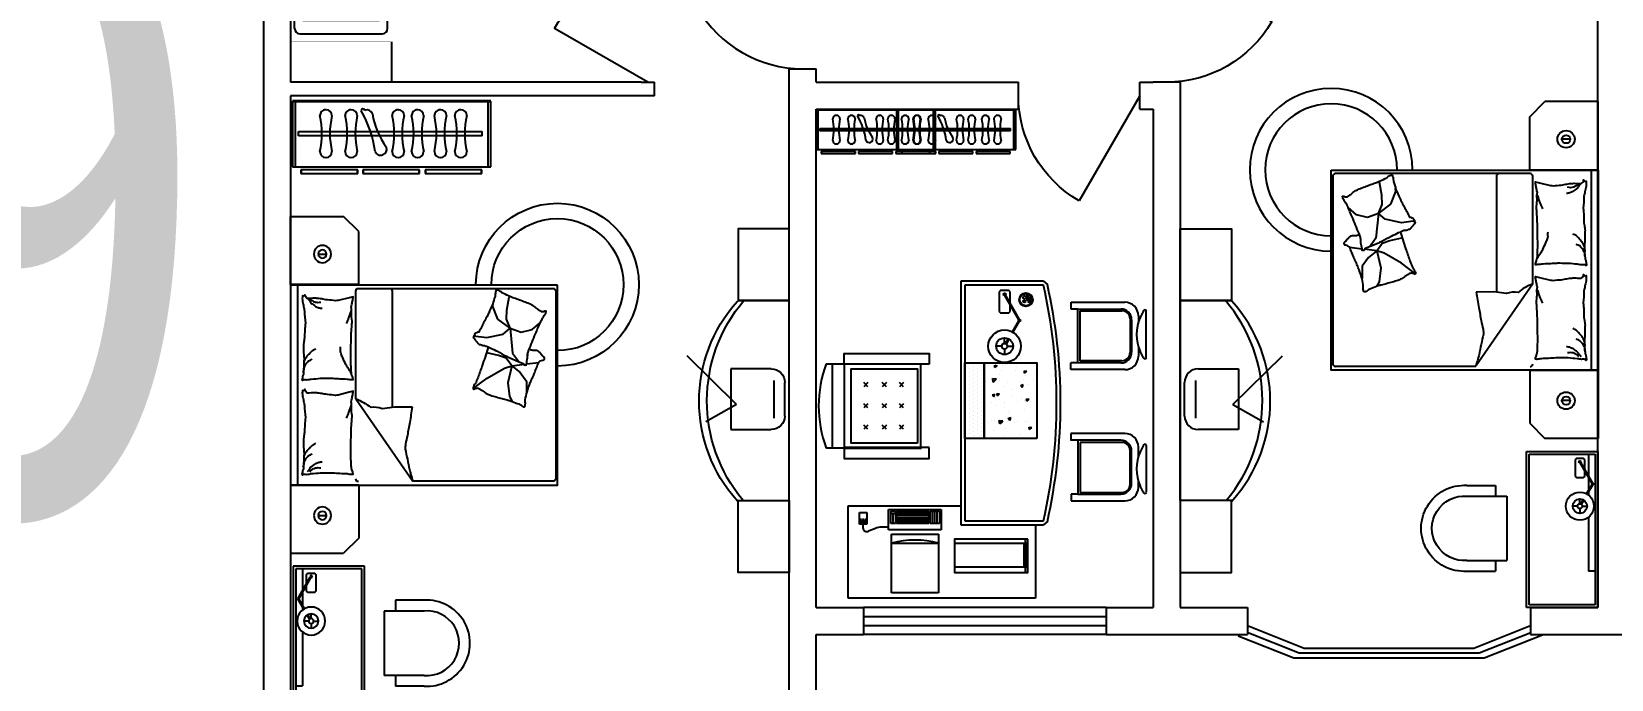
# Model space of a CAD drawing. Header units: millimetres. Extents: x 751 to 49128, y 379 to 40024.
# Drawn here: x 24918 to 36640, y 6845 to 11655 of the extents above; entities that cross this region are included whole.
import ezdxf
from ezdxf.enums import TextEntityAlignment as Align

# ---------------------------------------------------------------- set-up
doc = ezdxf.new("R2010")
doc.units = ezdxf.units.MM
for name, color, linetype in [('LAYER1', 5, 'Continuous'), ('PUB_TEXT', 7, 'Continuous'), ('PUB_WINDW', 7, 'Continuous'), ('WALL', 255, 'Continuous'), ('WINDOW', 2, 'Continuous')]:
    doc.layers.add(name, color=color, linetype=linetype)
doc.styles.add('-宋体', font='SimSun.ttf', dxfattribs={"width": 0.8})
doc.styles.add('DIM_FONT', font='SIMPLEX', dxfattribs={"width": 0.8})
doc.styles.add('SIMPLEX', font='SIMPLEX.SHX')
doc.styles.get("Standard").update_dxf_attribs({"font": 'arial.ttf'})

# ---------------------------------------------------------------- blocks, each defined once
blk = doc.blocks.new('*X31')
at = {"color": 0}
for p, q in [((26469, 18332), (26483, 18349)), ((26469, 18332), (26487, 18330)), ((26487, 18330), (26483, 18349)), ((26510, 18385), (26510, 18385)), ((26684, 18340), (26684, 18340)), ((26684, 18313), (26699, 18330)), ((26702, 18311), (26699, 18330)), ((26839, 18361), (26839, 18361)), ((26431, 18267), (26431, 18267)), ((26525, 18218), (26525, 18218)), ((26528, 18241), (26528, 18241)), ((26529, 18318), (26529, 18318)), ((26532, 18300), (26532, 18300)), ((26621, 18292), (26621, 18292)), ((26681, 18240), (26681, 18240)), ((26684, 18313), (26702, 18311)), ((26692, 18294), (26692, 18294)), ((26696, 18301), (26696, 18301)), ((26703, 18271), (26703, 18271)), ((26790, 18277), (26811, 18285)), ((26790, 18277), (26805, 18267)), ((26805, 18267), (26811, 18285)), ((26810, 18316), (26810, 18316)), ((26835, 18261), (26835, 18261)), ((26852, 18287), (26852, 18287)), ((26878, 18301), (26878, 18301)), ((26899, 18294), (26914, 18311)), ((26899, 18294), (26917, 18293)), ((26917, 18293), (26914, 18311)), ((26920, 18223), (26920, 18223)), ((26950, 18235), (26950, 18235)), ((26425, 18145), (26425, 18145)), ((26473, 18147), (26473, 18147)), ((26511, 18106), (26534, 18131)), ((26511, 18106), (26525, 18123)), ((26511, 18106), (26529, 18105)), ((26511, 18106), (26537, 18102)), ((26521, 18118), (26521, 18118)), ((26529, 18104), (26525, 18123)), ((26537, 18102), (26534, 18130)), ((26537, 18107), (26537, 18107)), ((26538, 18181), (26559, 18189)), ((26538, 18181), (26553, 18170)), ((26542, 18173), (26542, 18173)), ((26553, 18170), (26559, 18189)), ((26600, 18175), (26600, 18175)), ((26617, 18183), (26617, 18183)), ((26633, 18140), (26633, 18140)), ((26677, 18140), (26677, 18140)), ((26697, 18100), (26697, 18100)), ((26726, 18087), (26740, 18104)), ((26731, 18198), (26731, 18198)), ((26744, 18086), (26740, 18104)), ((26775, 18205), (26775, 18205)), ((26794, 18134), (26794, 18134)), ((26831, 18162), (26831, 18162)), ((26841, 18105), (26841, 18105)), ((26857, 18093), (26857, 18093)), ((26890, 18100), (26890, 18100)), ((26916, 18115), (26916, 18115)), ((26954, 18127), (26954, 18127)), ((26969, 18156), (26978, 18160)), ((26969, 18156), (26978, 18150)), ((26414, 17995), (26414, 17995)), ((26463, 18055), (26463, 18055)), ((26518, 18018), (26518, 18018)), ((26538, 18065), (26538, 18065)), ((26540, 18040), (26540, 18040)), ((26574, 17988), (26574, 17988)), ((26652, 18080), (26652, 18080)), ((26674, 18041), (26674, 18041)), ((26715, 18070), (26715, 18070)), ((26717, 18060), (26738, 18068)), ((26717, 18060), (26732, 18050)), ((26726, 18087), (26744, 18086)), ((26732, 18050), (26738, 18068)), ((26828, 18062), (26828, 18062)), ((26831, 18056), (26854, 18081)), ((26831, 18056), (26857, 18052)), ((26837, 17996), (26837, 17996)), ((26857, 18052), (26854, 18081)), ((26941, 18068), (26955, 18086)), ((26941, 18068), (26959, 18067)), ((26951, 18011), (26951, 18011)), ((26959, 18067), (26955, 18086))]:
    blk.add_line(p, q, dxfattribs=at)
blk = doc.blocks.new('*X32')
at = {"color": 0}
for p, q in [((26421.875, 17968.75), (26421.875, 17968.75)), ((26453.125, 17968.75), (26453.125, 17968.75)), ((26484.375, 17968.75), (26484.375, 17968.75)), ((26515.625, 17968.75), (26515.625, 17968.75)), ((26546.875, 17968.75), (26546.875, 17968.75)), ((26578.125, 17968.75), (26578.125, 17968.75)), ((26609.375, 17968.75), (26609.375, 17968.75)), ((26640.625, 17968.75), (26640.625, 17968.75)), ((26671.875, 17968.75), (26671.875, 17968.75)), ((26703.125, 17968.75), (26703.125, 17968.75)), ((26734.375, 17968.75), (26734.375, 17968.75)), ((26765.625, 17968.75), (26765.625, 17968.75)), ((26796.875, 17968.75), (26796.875, 17968.75)), ((26828.125, 17968.75), (26828.125, 17968.75)), ((26859.375, 17968.75), (26859.375, 17968.75)), ((26890.625, 17968.75), (26890.625, 17968.75)), ((26921.875, 17968.75), (26921.875, 17968.75)), ((26953.125, 17968.75), (26953.125, 17968.75)), ((26406.25, 17937.5), (26406.25, 17937.5)), ((26406.25, 17875), (26406.25, 17875)), ((26421.875, 17906.25), (26421.875, 17906.25)), ((26437.5, 17937.5), (26437.5, 17937.5)), ((26437.5, 17875), (26437.5, 17875)), ((26453.125, 17906.25), (26453.125, 17906.25)), ((26468.75, 17937.5), (26468.75, 17937.5)), ((26468.75, 17875), (26468.75, 17875)), ((26484.375, 17906.25), (26484.375, 17906.25)), ((26500, 17937.5), (26500, 17937.5)), ((26500, 17875), (26500, 17875)), ((26515.625, 17906.25), (26515.625, 17906.25)), ((26531.25, 17937.5), (26531.25, 17937.5)), ((26531.25, 17875), (26531.25, 17875)), ((26546.875, 17906.25), (26546.875, 17906.25)), ((26562.5, 17937.5), (26562.5, 17937.5)), ((26562.5, 17875), (26562.5, 17875)), ((26578.125, 17906.25), (26578.125, 17906.25)), ((26593.75, 17937.5), (26593.75, 17937.5)), ((26593.75, 17875), (26593.75, 17875)), ((26609.375, 17906.25), (26609.375, 17906.25)), ((26625, 17937.5), (26625, 17937.5)), ((26625, 17875), (26625, 17875)), ((26640.625, 17906.25), (26640.625, 17906.25)), ((26656.25, 17937.5), (26656.25, 17937.5)), ((26656.25, 17875), (26656.25, 17875)), ((26671.875, 17906.25), (26671.875, 17906.25)), ((26687.5, 17937.5), (26687.5, 17937.5)), ((26687.5, 17875), (26687.5, 17875)), ((26703.125, 17906.25), (26703.125, 17906.25)), ((26718.75, 17937.5), (26718.75, 17937.5)), ((26718.75, 17875), (26718.75, 17875)), ((26734.375, 17906.25), (26734.375, 17906.25)), ((26750, 17937.5), (26750, 17937.5)), ((26750, 17875), (26750, 17875)), ((26765.625, 17906.25), (26765.625, 17906.25)), ((26781.25, 17937.5), (26781.25, 17937.5)), ((26781.25, 17875), (26781.25, 17875)), ((26796.875, 17906.25), (26796.875, 17906.25)), ((26812.5, 17937.5), (26812.5, 17937.5)), ((26812.5, 17875), (26812.5, 17875)), ((26828.125, 17906.25), (26828.125, 17906.25)), ((26843.75, 17937.5), (26843.75, 17937.5)), ((26843.75, 17875), (26843.75, 17875)), ((26859.375, 17906.25), (26859.375, 17906.25)), ((26875, 17937.5), (26875, 17937.5)), ((26875, 17875), (26875, 17875)), ((26890.625, 17906.25), (26890.625, 17906.25)), ((26906.25, 17937.5), (26906.25, 17937.5)), ((26906.25, 17875), (26906.25, 17875)), ((26921.875, 17906.25), (26921.875, 17906.25)), ((26937.5, 17937.5), (26937.5, 17937.5)), ((26937.5, 17875), (26937.5, 17875)), ((26953.125, 17906.25), (26953.125, 17906.25)), ((26968.75, 17937.5), (26968.75, 17937.5)), ((26968.75, 17875), (26968.75, 17875)), ((26421.875, 17843.75), (26421.875, 17843.75)), ((26453.125, 17843.75), (26453.125, 17843.75)), ((26484.375, 17843.75), (26484.375, 17843.75)), ((26515.625, 17843.75), (26515.625, 17843.75)), ((26546.875, 17843.75), (26546.875, 17843.75)), ((26578.125, 17843.75), (26578.125, 17843.75)), ((26609.375, 17843.75), (26609.375, 17843.75)), ((26640.625, 17843.75), (26640.625, 17843.75)), ((26671.875, 17843.75), (26671.875, 17843.75)), ((26703.125, 17843.75), (26703.125, 17843.75)), ((26734.375, 17843.75), (26734.375, 17843.75)), ((26765.625, 17843.75), (26765.625, 17843.75)), ((26796.875, 17843.75), (26796.875, 17843.75)), ((26828.125, 17843.75), (26828.125, 17843.75)), ((26859.375, 17843.75), (26859.375, 17843.75)), ((26890.625, 17843.75), (26890.625, 17843.75)), ((26921.875, 17843.75), (26921.875, 17843.75)), ((26953.125, 17843.75), (26953.125, 17843.75))]:
    blk.add_line(p, q, dxfattribs=at)
blk = doc.blocks.new('P11SUN01')
at = {"color": 0, "linetype": 'ByBlock'}
for p, q in [((673.1, 0), (673.1, 317.5)), ((660.4, 38.1), (660.4, 266.7))]:
    blk.add_line(p, q, dxfattribs=at)
blk.add_lwpolyline([(698.5, 0), (0, 0), (0, 317.5), (698.5, 317.5)], close=True, dxfattribs=at)
blk.add_lwpolyline([(0, 38.1), (685.8, 38.1), (685.8, 266.7), (0, 266.7)], dxfattribs=at)
blk = doc.blocks.new('A$C45D6335C')
at = {"layer": 'LAYER1', "color": 7}
for p, q in [((1208.6, 1960.4), (698.3, 1960.4)), ((698.3, 1960.4), (698.3, 453.8)), ((1208.6, 1960.4), (1232.3, 1941.4)), ((1208.6, 1936.1), (722.6, 1936.1)), ((722.6, 1936.1), (722.6, 478.1)), ((942.1, 1903.6), (933.4, 1894.9)), ((933.4, 1894.9), (933.4, 1773.7)), ((994, 1903.6), (942.1, 1903.6)), ((1055.4, 1721.7), (969.8, 1872)), ((1060.5, 1724.6), (974.4, 1875.6)), ((1002.7, 1894.9), (994, 1903.6)), ((1002.7, 1825.9), (1002.7, 1894.9)), ((933.4, 1773.7), (942.1, 1765)), ((942.1, 1765), (994, 1765)), ((994, 1765), (1002.7, 1773.7)), ((1002.7, 1773.7), (1002.7, 1814.3)), ((1016, 1647.5), (1055.4, 1715.9)), ((1021, 1644.7), (1060.4, 1713.1)), ((968, 1575.9), (968, 1610.6)), ((974.1, 1574.8), (991.5, 1605)), ((979.1, 1572), (996.5, 1602.1)), ((950.7, 1558.6), (916.1, 1558.6)), ((968, 1541.3), (968, 1506.6)), ((985.4, 1558.6), (1020, 1558.6)), ((0, 572.3), (698.3, 572.3)), ((0, 0), (0, 572.3)), ((70, 530.7), (115.3, 530.7)), ((70, 458.1), (70, 530.7)), ((115.3, 530.7), (115.3, 458.1)), ((249.7, 421.8), (249.7, 548.9)), ((249.7, 548.9), (576.4, 548.9)), ((264.2, 538), (293.2, 538)), ((264.2, 461.8), (264.2, 538)), ((264.2, 523.5), (293.2, 523.5)), ((278.7, 461.8), (278.7, 523.5)), ((293.2, 538), (293.2, 461.8)), ((300.5, 461.8), (300.5, 538)), ((300.5, 538), (500.1, 538)), ((500.1, 525.3), (300.5, 525.3)), ((500.1, 512.6), (300.5, 512.6)), ((500.1, 499.9), (300.5, 499.9)), ((500.1, 538), (500.1, 461.8)), ((507.4, 461.8), (507.4, 538)), ((507.4, 538), (565.5, 538)), ((521.9, 461.8), (521.9, 538)), ((536.4, 461.8), (536.4, 538)), ((550.9, 461.8), (550.9, 538)), ((565.5, 538), (565.5, 461.8)), ((576.4, 548.9), (576.4, 421.8)), ((115.3, 458.1), (70, 458.1)), ((82.7, 487.2), (75.4, 487.2)), ((75.4, 487.2), (75.4, 465.4)), ((75.4, 465.4), (82.7, 465.4)), ((82.7, 465.4), (82.7, 487.2)), ((97.2, 487.2), (89.9, 487.2)), ((89.9, 487.2), (89.9, 465.4)), ((89.9, 465.4), (97.2, 465.4)), ((92.7, 430.9), (92.7, 458.1)), ((97.2, 465.4), (97.2, 487.2)), ((104.5, 487.2), (104.5, 465.4)), ((111.7, 487.2), (104.5, 487.2)), ((104.5, 465.4), (111.7, 465.4)), ((111.7, 465.4), (111.7, 487.2)), ((169.8, 430.9), (126.3, 414.4)), ((249.7, 440), (206.1, 440)), ((576.4, 421.8), (249.7, 421.8)), ((293.2, 461.8), (264.2, 461.8)), ((269.6, 32.3), (269.6, 395.3)), ((269.6, 395.3), (560, 395.3)), ((500.1, 487.2), (300.5, 487.2)), ((500.1, 474.5), (300.5, 474.5)), ((500.1, 461.8), (300.5, 461.8)), ((565.5, 461.8), (507.4, 461.8)), ((560, 395.3), (560, 32.3)), ((698.3, 453.8), (1208.6, 453.8)), ((722.6, 478.1), (1208.6, 478.1)), ((1159.1, 453.8), (1159.1, 0)), ((1232.9, 475.1), (1208.6, 453.8)), ((269.6, 340.8), (560, 340.8)), ((1159.1, 0), (0, 0)), ((560, 32.3), (269.6, 32.3))]:
    blk.add_line(p, q, dxfattribs=at)
for points in [[(842.3, 988.7), (722.6, 988.7), (722.6, 1456.5), (842.3, 1456.5)], [(1167.7, 988.7), (842.3, 988.7), (842.3, 1456.5), (1167.7, 1456.5)]]:
    blk.add_lwpolyline(points, close=True, dxfattribs=at)
for centre, radius in [((968, 1879.1), 7.22), ((1100, 1846.7), 41.9), ((1100, 1846.7), 37.8), ((1091.6, 1860.8), 9.34), ((1104, 1857.7), 3.12), ((1108.2, 1870.2), 5.19), ((1113.8, 1850.4), 6.23), ((1120.1, 1867), 9.35), ((1122.1, 1850.4), 8.3), ((1089.5, 1836.9), 7.27), ((1114.4, 1848.3), 6.23), ((1123.2, 1833.8), 7.27), ((1060.4, 1718.8), 5.77), ((968, 1558.6), 101), ((968, 1558.6), 52), ((968, 1558.6), 17.3)]:
    blk.add_circle(centre, radius, dxfattribs=at)
for centre, radius, start, end in [((-2031.4, 1207.1), 3321, 347.31962, 12.68038), ((-2031.4, 1207.1), 3345.3, 347.31962, 12.68038), ((115.4, 434.7), 23.1, 189.52728, 298.07249), ((206.1, 362.8), 77.1, 90, 118.07249), ((414.8, -230.9), 589.9, 75.74997, 104.25003)]:
    blk.add_arc(centre, radius, start, end, dxfattribs=at)
for name, p, xscale, yscale, zscale, rotation in [('*X32', (-13727.3, -20395.8), -0.81, 0.81, 0.81, 270), ('*X31', (-13727.3, -20395.8), -0.81, 0.81, 0.81, 270), ('P11SUN01', (658.8, 365.3), -0.6495999999999998, 0.6495999999999998, 0.6495999999999998, 180)]:
    blk.add_blockref(name, p, dxfattribs=dict(at, xscale=xscale, yscale=yscale, zscale=zscale, rotation=rotation))
blk = doc.blocks.new('_WBLK')
for p, q in [((-0.5, 0.5), (0.5, 0.5)), ((0.5, 0.1667), (-0.5, 0.1667)), ((0.5, -0.1667), (-0.5, -0.1667)), ((-0.5, -0.5), (0.5, -0.5))]:
    blk.add_line(p, q)
at = {"style": 'SIMPLEX', "flags": 9}
blk.add_attdef('A', text='', height=1, dxfattribs=at).set_placement((0, 1.5), align=Align.MIDDLE)
blk = doc.blocks.new('_DBLK')
blk.add_line((-0.5, 0), (0, -0.866))
blk.add_arc((-0.5, 0), 1, 300, 0)
at = {"style": 'SIMPLEX', "flags": 9}
blk.add_attdef('A', text='', height=1, dxfattribs=at).set_placement((0, 1.5), align=Align.MIDDLE)
blk = doc.blocks.new('M_E10')
for p, q in [((-740, -70), (-740, -680)), ((-700, -30), (-302, -30)), ((-640, -90), (-640, -660)), ((-600, -50), (-300, -50)), ((-300, -50), (695, -96)), ((-298, -30), (724, -76)), ((760, -116), (760, -634)), ((730, -136), (730, -614)), ((-600, -700), (-300, -700)), ((695, -654), (-300, -700)), ((685, -654), (-300, -700)), ((724, -674), (-298, -720)), ((-700, -720), (-302, -720))]:
    blk.add_line(p, q)
at = {"const_width": 1.5}
for points in [[(-800, 0), (800, 0)], [(-800, -750), (-800, 0)], [(800, 0), (800, -750)], [(800, -750), (-800, -750)]]:
    blk.add_lwpolyline(points, dxfattribs=at)
for radius in [20, 16]:
    blk.add_circle((550, -386), radius)
for centre, start, end in [((-700, -70), 90, 180), ((-600, -90), 90, 180), ((-302, -70), 83.7966, 90), ((690, -136), 0, 83.3675), ((720, -116), 0, 83.7966), ((-700, -680), 180, 270), ((-600, -660), 180, 270), ((690, -614), 276.6325, 0), ((720, -634), 276.2034, 0), ((-302, -680), 270, 276.2034)]:
    blk.add_arc(centre, 40, start, end)
at = {"width": 0.8, "flags": 9}
for tag in ['XSIZE', 'YSIZE']:
    blk.add_attdef(tag, (0, 0), '', height=0.5, dxfattribs=at)
blk = doc.blocks.new('M_C42MSU')
for p, q in [((-900, 0), (-900, -700)), ((-900, 0), (0, 0)), ((0, 0), (0, -900)), ((-900, -700), (-700, -900)), ((0, -900), (-700, -900))]:
    blk.add_line(p, q)
at = {"width": 0.8, "flags": 9}
for tag in ['XSIZE', 'YSIZE']:
    blk.add_attdef(tag, (0, 0), '', height=0.5, dxfattribs=at)
blk = doc.blocks.new('A$C191F313E')
for p, q in [((2378, 2221), (2316, 2221)), ((616, 1946), (616, 554)), ((2080, 1966), (636, 1966)), ((962, 1902), (956, 1905)), ((979, 1805), (962, 1902)), ((1830, 1946), (1830, 1085)), ((2100, 1146), (2100, 1946)), ((2532, 1991), (2532, 506)), ((982, 1737), (979, 1805)), ((1047, 1738), (1084, 1832)), ((1084, 1832), (1081, 1856)), ((792, 1660), (730, 1713)), ((873, 1640), (792, 1660)), ((955, 1670), (873, 1640)), ((955, 1670), (936, 1486)), ((955, 1670), (1047, 1738)), ((955, 1670), (982, 1737)), ((1006, 1626), (955, 1670)), ((1127, 1601), (1006, 1626)), ((1229, 1614), (1127, 1601)), ((834, 1405), (741, 1417)), ((901, 1437), (892, 1425)), ((936, 1486), (901, 1437)), ((942, 1392), (983, 1449)), ((983, 1449), (1040, 1468)), ((1040, 1468), (1128, 1488)), ((880, 1343), (833, 1278)), ((942, 1392), (849, 1404)), ((942, 1392), (880, 1343)), ((997, 1374), (942, 1392)), ((942, 1392), (973, 1265)), ((1126, 1300), (997, 1374)), ((1229, 1222), (1126, 1300)), ((833, 1278), (833, 1186)), ((973, 1265), (960, 1163)), ((960, 1163), (940, 1127)), ((2100, 1146), (1677, 535)), ((636, 535), (1677, 535)), ((2378, 280), (2316, 280))]:
    blk.add_line(p, q)
blk.add_lwpolyline([(604, 1991), (2584, 1991), (2584, 506), (604, 506)], close=True)
blk.add_lwpolyline([(1016, 1934, -0.101392), (1040, 1952, 0.223768), (1053, 1958, 0.25558), (1058, 1955, 0.081563), (1064, 1940, 0.071805), (1065, 1923, -0.069985), (1067, 1906, -0.03546), (1084, 1848, -0.029432), (1114, 1782, -0.001554), (1130, 1750, 0.00152), (1147, 1718, 0.004735), (1165, 1684, -0.00382), (1186, 1642, -0.296001), (1219, 1623, 0.649774), (1230, 1603, 0.02319), (1226, 1598, -0.0288), (1222, 1594, -0.005727), (1217, 1587, 0.004358), (1210, 1578, 0.027528), (1195, 1560, 0.046214), (1184, 1550, 0.194121), (1168, 1546, -0.133719), (1144, 1543, -0.011505), (1102, 1525, -0.008882), (1049, 1499, -0.012426), (981, 1462, 0.033612), (956, 1450), (900, 1427), (857, 1409, -0.224341), (844, 1395, 0.722772), (835, 1395, 0.103513), (835, 1398, -0.053465), (834, 1406, -0.030109), (830, 1428, 0.031436), (825, 1450, 0.05324), (825, 1465, -0.05518), (825, 1480, -0.056271), (818, 1505, -0.0108), (767, 1629, -0.00456), (730, 1713, -0.01125), (714, 1747, -0.069394), (701, 1765, 0.079756), (691, 1780, 0.106399), (687, 1795, 0.328642), (690, 1799, 0.299547), (697, 1797, -0.189917), (706, 1792, -0.033518), (716, 1792, -0.075627), (721, 1793, -0.053489), (728, 1796, -0.017838), (749, 1810, -0.038394), (772, 1829, 0.059529), (787, 1840, 0.035943), (812, 1852, 0.011245), (895, 1884, 0.006203), (934, 1897, -0.010783), (956, 1905, -0.019485), (968, 1911, -0.005062)], format="xyb", close=True)
for points in [[(2458, 1891, 0.263368), (2477, 1919, 0.494818), (2495, 1910, 0.049225), (2497, 1892, 0.036831), (2495, 1869, 0.031893), (2487, 1831, -0.035782), (2480, 1798, -0.032941), (2474, 1709, -0.026564), (2480, 1599, -0.017905), (2486, 1562, 0.033397), (2488, 1542, 0.03204), (2487, 1505, -0.018442), (2484, 1442, -0.010837), (2485, 1377, -0.014624), (2488, 1330, -0.111249), (2495, 1308, 0.153708), (2499, 1291, 0.076444), (2497, 1284, 0.215512), (2495, 1282, 0.585858), (2492, 1284, -0.363489), (2490, 1289, -0.191716), (2478, 1289, 0.129675), (2462, 1287, 0.01735), (2445, 1290, -0.019326), (2430, 1293, -0.018818), (2363, 1299, -0.021828), (2304, 1300, -0.006204), (2270, 1299, -0.001963), (2165, 1293, -0.028341), (2129, 1289, 0.117014), (2120, 1289, 0.36606), (2119, 1290, 0.03973), (2122, 1304, 0.048309), (2127, 1318, -0.062981), (2131, 1328, -0.04058), (2134, 1351, -0.014345), (2137, 1417, -0.005484), (2136, 1542, -0.007153), (2133, 1637, -0.008762), (2130, 1679, 0.008153), (2127, 1724, 0.06251), (2132, 1781, -0.078669), (2134, 1826, -0.047825), (2129, 1848, 0.034494), (2122, 1878, 0.023571), (2119, 1903, 0.510228), (2120, 1904), (2150, 1897), (2231, 1877, -0.073041), (2251, 1875, -0.023305), (2311, 1880, -0.018299), (2334, 1884, 0.01097), (2372, 1892, 0.042281), (2406, 1894, 0.027201), (2458, 1892)], [(2458, 1892, 0.077379), (2433, 1857, 0.077379), (2399, 1832, 0.047525), (2374, 1822, 0.047525), (2349, 1817)], [(2442, 1893, 0.05369), (2429, 1879, 0.070312), (2417, 1871, 0.015448), (2409, 1867, 0.013244), (2399, 1864, 0.082127), (2381, 1861, 0.064164), (2358, 1864)], [(2135, 1802, -0.009729), (2143, 1775, -0.009729), (2153, 1748, -0.007971), (2162, 1727, -0.007971), (2172, 1705)], [(1118, 1532, 0.025626), (1121, 1521, 0.0108), (1162, 1393, 0.00456), (1193, 1306, 0.01125), (1207, 1271, 0.069394), (1218, 1253, -0.079756), (1227, 1236, -0.106399), (1229, 1222, -0.328642), (1226, 1218, -0.299547), (1219, 1220, 0.189917), (1210, 1225, 0.033518), (1200, 1227, 0.075627), (1196, 1226, 0.053489), (1188, 1223, 0.017838), (1166, 1211, 0.038394), (1142, 1194, -0.059529), (1126, 1184, -0.035943), (1100, 1173, -0.011245), (1015, 1148, -0.006203), (976, 1138, 0.010783), (953, 1132, 0.019485), (940, 1127, 0.005062), (890, 1108, 0.101392), (865, 1091, -0.223768), (852, 1087, -0.25558), (847, 1090, -0.081563), (842, 1105, -0.071805), (842, 1122, 0.069985), (842, 1139, 0.03546), (829, 1198, 0.029432), (805, 1267, 0.001554), (791, 1300, -0.00152), (776, 1333, -0.004735), (762, 1368, 0.00382), (744, 1412, 0.296001), (712, 1433, -0.649774), (703, 1455, -0.02319), (707, 1459, 0.0288), (711, 1463, 0.005727), (717, 1469, -0.004358), (724, 1478, -0.027528), (741, 1495, -0.046214), (752, 1503, -0.194121), (769, 1506, 0.133719), (793, 1507, 0.005779), (814, 1514, 0.008882)], [(2133, 1337, -0.016108), (2159, 1376, -0.024599), (2174, 1402, -0.009477), (2197, 1451, -0.015937), (2209, 1481, -0.072521), (2213, 1497, -0.033339), (2213, 1533)], [(2484, 1422, -0.027842), (2474, 1446, -0.048685), (2466, 1458, -0.023666), (2441, 1486, -0.031223), (2421, 1505, -0.046801), (2413, 1510, -0.023191), (2397, 1518)], [(2490, 1341, -0.088153), (2486, 1375, -0.088153), (2471, 1406, -0.077547), (2450, 1428, -0.077547), (2423, 1442)], [(2458, 1189, 0.263368), (2477, 1217, 0.494818), (2495, 1208, 0.049225), (2497, 1190, 0.036831), (2495, 1167, 0.031893), (2487, 1129, -0.035782), (2480, 1096, -0.032941), (2474, 1007, -0.026564), (2480, 897, -0.017905), (2486, 860, 0.033397), (2488, 840, 0.03204), (2487, 803, -0.018442), (2484, 739, -0.010837), (2485, 675, -0.014624), (2488, 628, -0.111249), (2495, 605, 0.153708), (2499, 589, 0.076444), (2497, 581, 0.215512), (2495, 579, 0.585858), (2492, 582, -0.363489), (2490, 587, -0.191716), (2478, 587, 0.129675), (2462, 585, 0.01735), (2445, 588, -0.019326), (2430, 591, -0.018818), (2363, 597, -0.021828), (2304, 598, -0.006204), (2270, 597, -0.001963), (2165, 591, -0.028341), (2129, 586, 0.117014), (2120, 587, 0.36606), (2119, 588, 0.03973), (2122, 602, 0.048309), (2127, 615, -0.062981), (2131, 626, -0.04058), (2134, 649, -0.014345), (2137, 715, -0.005484), (2136, 839, -0.007153), (2133, 935, -0.008762), (2130, 977, 0.008153), (2127, 1022, 0.06251), (2132, 1078, -0.078669), (2134, 1124, -0.047825), (2129, 1146, 0.034494), (2122, 1176, 0.023571), (2119, 1201, 0.510228), (2120, 1202), (2150, 1195), (2231, 1174, -0.073041), (2251, 1172, -0.023305), (2311, 1178, -0.018299), (2334, 1182, 0.01097), (2372, 1189, 0.042281), (2406, 1192, 0.027201), (2458, 1189)], [(1681, 1086, -0.007867), (1699, 970, -0.009508), (1717, 874, -0.006616), (1731, 810, 0.023828), (1734, 792, 0.080713), (1734, 773, 0.009591), (1702, 622, 0.013133), (1693, 589, 0.007859), (1677, 535)], [(2100, 1146, 0.085272), (1991, 1084, 0.124044), (1904, 1075), (1810, 1088), (1681, 1086)], [(2135, 1100, -0.009729), (2143, 1073, -0.009729), (2153, 1046, -0.007971), (2162, 1025, -0.007971), (2172, 1003)], [(2484, 720, -0.027842), (2474, 744, -0.048685), (2466, 756, -0.023666), (2441, 784, -0.031223), (2421, 803, -0.046801), (2413, 808, -0.023191), (2397, 816)], [(2490, 639, -0.088153), (2486, 673, -0.088153), (2471, 704, -0.077547), (2450, 725, -0.077547), (2423, 739)], [(2458, 606, -0.077379), (2433, 641, -0.077379), (2399, 666, -0.047525), (2374, 676, -0.047525), (2349, 681)], [(2442, 605, -0.05369), (2429, 619, -0.070312), (2417, 627, -0.015448), (2409, 630, -0.013244), (2399, 634, -0.082127), (2381, 637, -0.064164), (2358, 634)]]:
    blk.add_lwpolyline(points, format="xyb")
for centre, radius in [((2347, 2221), 64.1), ((2347, 2221), 64.1), ((2347, 2221), 30.8), ((2347, 280), 64.1), ((2347, 280), 30.8)]:
    blk.add_circle(centre, radius)
for centre, radius, start, end in [((604, 1994), 604, 0, 270), ((604, 1994), 490, 0, 270), ((636, 1946), 19.8, 90, 180), ((1850, 1946), 19.8, 90, 180), ((2080, 1946), 19.8, 0, 90), ((636, 554), 19.8, 180, 270), ((2080, 552), 19.8, 270, 0)]:
    blk.add_arc(centre, radius, start, end)
at = {"extrusion": (0, 0, -1), "xscale": 0.5626368000000003, "yscale": 0.5626368000000003, "zscale": -0.5626368000000003, "rotation": 180}
blk.add_blockref('M_C42MSU', (-2584, 1994), dxfattribs=at)
at = {"extrusion": (0, 0, -1), "xscale": -0.5626368000000003, "yscale": 0.5626368000000003, "zscale": -0.5626368000000003}
blk.add_blockref('M_C42MSU', (-2584, 506), dxfattribs=at)
blk = doc.blocks.new('A$C14F639B7')
at = {"layer": 'LAYER1', "color": 7}
for p, q in [((0, 0), (0, 1160)), ((0, 1160), (530, 1160)), ((20, 20), (20, 1140)), ((20, 1140), (510, 1140)), ((370, 1108), (361, 1099)), ((361, 1099), (361, 974)), ((423, 1108), (370, 1108)), ((486, 921), (398, 1075)), ((492, 924), (403, 1079)), ((432, 1099), (423, 1108)), ((432, 1028), (432, 1099)), ((461, 1140), (461, 835)), ((510, 1140), (510, 20)), ((530, 1160), (530, 0)), ((361, 974), (370, 965)), ((370, 965), (423, 965)), ((423, 965), (432, 974)), ((432, 974), (432, 1016)), ((446, 845), (486, 915)), ((451, 842), (492, 912)), ((379, 753), (343, 753)), ((396, 771), (396, 806)), ((396, 735), (396, 700)), ((403, 770), (421, 801)), ((408, 767), (426, 798)), ((414, 753), (450, 753)), ((461, 671), (461, 271)), ((510, 271), (461, 271)), ((510, 271), (461, 271)), ((510, 20), (20, 20)), ((530, 0), (0, 0))]:
    blk.add_line(p, q, dxfattribs=at)
for centre, radius in [((396, 1083), 7.43), ((396, 753), 104), ((492, 918), 5.94), ((396, 753), 53.5), ((396, 753), 17.8)]:
    blk.add_circle(centre, radius, dxfattribs=at)
blk = doc.blocks.new('M_C3')
for p, q in [((-319, 296), (-319, 84)), ((-239, 296), (-239, 0)), ((239, 296), (239, 0)), ((319, 296), (319, 84)), ((-319, 84), (-239, 84)), ((-239, 0), (239, 0)), ((239, 84), (319, 84))]:
    blk.add_line(p, q)
for radius, start, end in [(320, 356.4494, 183.5506), (240, 355.2636, 184.7364)]:
    blk.add_arc((0, 316), radius, start, end)
at = {"width": 0.8, "flags": 9}
for tag in ['YSIZE', 'XSIZE', 'XSIZE', 'YSIZE']:
    blk.add_attdef(tag, (0, 0), '', height=0.5, dxfattribs=at)
blk = doc.blocks.new('A$C3084621F')
at = {"color": 7}
for p, q in [((553, 1637), (12, 1637)), ((553, 1613), (12, 1613)), ((264, 51), (264, 1565)), ((298, 1565), (264, 1565)), ((298, 1565), (298, 51)), ((553, 0), (553, 1637)), ((608, 1563), (580, 1563)), ((580, 1563), (580, 1095)), ((580, 1562), (580, 1094)), ((608, 1559), (580, 1559)), ((608, 1095), (608, 1563)), ((608, 1094), (608, 1562)), ((84, 1390), (84, 1387)), ((84, 1223), (84, 1220)), ((580, 1097), (608, 1097)), ((580, 1094), (608, 1094)), ((580, 1049), (580, 581)), ((608, 1049), (580, 1049)), ((580, 1048), (580, 580)), ((608, 1046), (580, 1046)), ((608, 581), (608, 1049)), ((608, 580), (608, 1048)), ((84, 1034), (84, 1031)), ((84, 871), (84, 874)), ((455, 746), (456, 744)), ((89, 596), (88, 599)), ((580, 583), (608, 583)), ((580, 580), (608, 580)), ((608, 539), (580, 539)), ((580, 539), (580, 71)), ((580, 538), (580, 70)), ((608, 536), (580, 536)), ((608, 71), (608, 539)), ((608, 70), (608, 538)), ((84, 486), (84, 483)), ((84, 278), (84, 275)), ((12, 24), (553, 24)), ((12, 0), (553, 0)), ((298, 51), (264, 51)), ((580, 73), (608, 73)), ((580, 70), (608, 70))]:
    blk.add_line(p, q, dxfattribs=at)
at = {"color": 7, "const_width": 24}
blk.add_lwpolyline([(12, 0), (12, 1637)], dxfattribs=at)
at = {"color": 7}
for centre, radius, start, end in [((132, 1390), 48, 90, 180), ((280, 2081), 660, 257.036, 282.964), ((429, 1390), 48, 360, 90), ((132, 1387), 48, 180, 270), ((280, 696), 660, 77.036, 102.964), ((429, 1387), 48, 270, 0), ((132, 1223), 48, 90, 180), ((132, 1220), 48, 180, 270), ((280, 1914), 660, 257.036, 282.964), ((280, 528), 660, 77.036, 102.964), ((429, 1223), 48, 360, 90), ((429, 1220), 48, 270, 0), ((132, 1034), 48, 90, 180), ((280, 1726), 660, 257.036, 282.964), ((429, 1034), 48, 360, 90), ((132, 1031), 48, 180, 270), ((132, 874), 48, 90, 180), ((280, 340), 660, 77.036, 102.964), ((280, 1565), 660, 257.036, 282.964), ((429, 1031), 48, 270, 0), ((429, 874), 48, 0, 90), ((132, 871), 48, 180, 270), ((280, 180), 660, 77.036, 102.964), ((429, 871), 48, 270, 0), ((133, 615), 48, 109.6204, 199.6204), ((559, -247), 939, 98.1153, 119.8428), ((3, 1324), 674, 279.7856, 305.4462), ((410, 730), 48, 19.6204, 109.6204), ((411, 728), 48, 289.6204, 19.6204), ((91, 582), 14.6, 98.0126, 273.5166), ((132, 486), 48, 90, 180), ((280, 1178), 660, 257.036, 282.964), ((429, 486), 48, 360, 90), ((132, 483), 48, 180, 270), ((280, -208), 660, 77.036, 102.964), ((429, 483), 48, 270, 0), ((132, 278), 48, 90, 180), ((132, 275), 48, 180, 270), ((280, 969), 660, 257.036, 282.964), ((429, 278), 48, 360, 90), ((429, 275), 48, 270, 0), ((280, -417), 660, 77.036, 102.964)]:
    blk.add_arc(centre, radius, start, end, dxfattribs=at)
blk = doc.blocks.new('M_C4')
for p, q in [((100, 250), (350, 250)), ((0, -150), (0, 150)), ((363, 169), (84, 169)), ((450, 150), (450, -150)), ((187, -107), (57, -336)), ((187, -107), (547, -475)), ((450, -150), (0, -150))]:
    blk.add_line(p, q)
for centre, start, end in [((100, 150), 90, 180), ((350, 150), 0, 90)]:
    blk.add_arc(centre, 100, start, end)
at = {"flags": 9}
for tag in ['XSIZE', 'YSIZE']:
    blk.add_attdef(tag, (0, 0), '', height=0.5, dxfattribs=at)
at = {"width": 0.8, "flags": 9}
for tag in ['YSIZE', 'XSIZE', 'XSIZE', 'YSIZE']:
    blk.add_attdef(tag, (225, -150), '', height=0.5, dxfattribs=at)
blk = doc.blocks.new('M_C43HGY')
at = {"linetype": 'Continuous'}
blk.add_lwpolyline([(-535.7, -275.9), (-535.7, 0), (535.7, 0), (535.7, -275.9)], dxfattribs=at)
for centre, radius, start, end in [((-2.2, 390.9), 830.9, 230.05521, 310.34376), ((-2.8, 320.1), 802.1, 228.11894, 311.88106)]:
    blk.add_arc(centre, radius, start, end, dxfattribs=at)
at = {"width": 0.8, "flags": 9}
for tag in ['XSIZE', 'YSIZE']:
    blk.add_attdef(tag, (0, 0), '', height=0.5, dxfattribs=at)
blk = doc.blocks.new('M_B1ZDK')
for points in [[(0.5331, 0.549), (0.3361, 1.3649), (-0.3361, 1.3649), (-0.5418, 0.5128)], [(0.5012, 0.4163), (0.318, 1.1838), (-0.318, 1.1838), (-0.5012, 0.4283)], [(0.5, 0.1667), (0.3, 1.0027), (-0.3, 1.0027), (-0.5, 0.1667)]]:
    blk.add_lwpolyline(points)
blk = doc.blocks.new('1T4F79')
for p, q in [((-9710.1, -10603.3), (-9710.1, -10903.3)), ((-6176.8, -13133.1), (-6207, -13163.2)), ((-6176.8, -13163.2), (-6207, -13133.1)), ((-6039.7, -13133.1), (-6069.8, -13163.2)), ((-6039.7, -13163.2), (-6069.8, -13133.1)), ((-5912.7, -13133.1), (-5942.8, -13163.2)), ((-5912.7, -13163.2), (-5942.8, -13133.1)), ((-6176.8, -13320.8), (-6207, -13290.7)), ((-6176.8, -13290.7), (-6207, -13320.8)), ((-6039.7, -13290.7), (-6069.8, -13320.8)), ((-6039.7, -13320.8), (-6069.8, -13290.7)), ((-5912.7, -13290.7), (-5942.8, -13320.8)), ((-5912.7, -13320.8), (-5942.8, -13290.7)), ((-6176.8, -13448.3), (-6207, -13478.4)), ((-6176.8, -13478.4), (-6207, -13448.3)), ((-6039.7, -13448.3), (-6069.8, -13478.4)), ((-6039.7, -13478.4), (-6069.8, -13448.3)), ((-5912.7, -13448.3), (-5942.8, -13478.4)), ((-5912.7, -13478.4), (-5942.8, -13448.3))]:
    blk.add_line(p, q)
at = {"linetype": 'Continuous'}
for p, q in [((-4667.4, -12536.9), (-4270.1, -12536.9)), ((-4667.4, -12586.9), (-4667.4, -12536.9)), ((-4620.1, -12586.9), (-4667.4, -12586.9)), ((-4620.1, -12586.9), (-4300.1, -12586.9)), ((-4620.1, -12986.9), (-4620.1, -12586.9)), ((-4602.5, -12599.3), (-4291.6, -12599.3)), ((-4602.5, -12970.2), (-4602.5, -12599.3)), ((-4170.1, -12636.9), (-4170.1, -12686.3)), ((-4134.8, -12604.6), (-4155.8, -12648.7)), ((-4111.5, -12946.1), (-4111.5, -12602.7)), ((-4231.6, -12659.3), (-4231.6, -12910.2)), ((-4220.1, -12666.9), (-4220.1, -12906.9)), ((-4170.1, -12866.2), (-4170.1, -12936.9)), ((-6485.5, -12993.5), (-5785.5, -12993.5)), ((-6439.4, -13618.6), (-6439.4, -12993.5)), ((-6351.5, -13618.6), (-6351.5, -12993.5)), ((-5785.5, -12993.5), (-5785.5, -13618.6)), ((-4670.1, -13036.9), (-4670.1, -12985.3)), ((-4619.3, -12986.7), (-4670.1, -12986.7)), ((-4300.1, -12986.9), (-4620.1, -12986.9)), ((-4291.6, -12970.2), (-4602.5, -12970.2)), ((-4134.8, -12944.2), (-4155.8, -12900.1)), ((-4270.1, -13036.9), (-4670.1, -13036.9)), ((-4270.1, -13510.8), (-4670.1, -13510.8)), ((-4670.1, -13510.8), (-4670.1, -13562.5)), ((-4619.3, -13561), (-4670.1, -13561)), ((-4300.1, -13560.8), (-4620.1, -13560.8)), ((-4620.1, -13560.8), (-4620.1, -13960.8)), ((-4291.6, -13577.6), (-4602.5, -13577.6)), ((-4602.5, -13577.6), (-4602.5, -13948.5)), ((-6351.5, -13618.6), (-6485.5, -13618.6)), ((-6344.2, -13618.6), (-5779.8, -13618.6)), ((-4231.6, -13888.5), (-4231.6, -13637.6)), ((-4220.1, -13880.8), (-4220.1, -13640.8)), ((-4170.1, -13681.6), (-4170.1, -13610.8)), ((-4134.8, -13603.5), (-4155.8, -13647.7)), ((-4111.5, -13601.6), (-4111.5, -13945)), ((-4170.1, -13910.8), (-4170.1, -13861.5)), ((-4134.8, -13943.1), (-4155.8, -13899)), ((-4620.1, -13960.8), (-4667.4, -13960.8)), ((-4667.4, -13960.8), (-4667.4, -14010.8)), ((-4667.4, -14010.8), (-4270.1, -14010.8)), ((-4620.1, -13960.8), (-4300.1, -13960.8)), ((-4602.5, -13948.5), (-4291.6, -13948.5))]:
    blk.add_line(p, q, dxfattribs=at)
for points in [[(-7140.1, -12523.7), (-6760.7, -12523.7), (-6760.7, -11990.4), (-7140.1, -11990.4)], [(-3480, -12523.7), (-3859.5, -12523.7), (-3859.5, -11990.4), (-3480, -11990.4)], [(-7140.1, -14008.9), (-6760.7, -14008.9), (-6760.7, -14542.2), (-7140.1, -14542.2)], [(-3480, -14008.9), (-3859.5, -14008.9), (-3859.5, -14542.2), (-3480, -14542.2)]]:
    blk.add_lwpolyline(points, close=True)
for points in [[(-5720.9, -12996.5), (-6353.9, -12996.5), (-6353.9, -12916), (-5720.9, -12916)], [(-5809.1, -13581.9), (-6300.2, -13581.9), (-6300.2, -13032), (-5809.1, -13032)], [(-5720.9, -13615.5), (-6353.9, -13615.5), (-6353.9, -13696), (-5720.9, -13696)]]:
    blk.add_lwpolyline(points, close=True, dxfattribs=at)
for centre, radius, start, end in [((-4270.1, -12636.9), 100, 0, 90), ((-4300.1, -12666.9), 80, 0, 90), ((-4291.6, -12659.3), 60, 0, 90), ((-3887.3, -12775.5), 296.9, 154.72948, 205.11279), ((-4122.6, -12604.3), 12.2, 8.79085, 186.74154), ((-4300.1, -12906.9), 80, 270, 0), ((-4291.6, -12910.2), 60, 270, 0), ((-4270.1, -12936.9), 100, 270, 0), ((-4122.6, -12944.6), 12.2, 173.25846, 351.20915), ((-4300.1, -13640.8), 80, 0, 90), ((-4291.6, -13637.6), 60, 0, 90), ((-4270.1, -13610.8), 100, 0, 90), ((-4122.6, -13603.2), 12.2, 8.79085, 186.74154), ((-3887.3, -13772.3), 296.9, 154.88721, 205.27052), ((-4300.1, -13880.8), 80, 270, 0), ((-4291.6, -13888.5), 60, 270, 0), ((-4270.1, -13910.8), 100, 270, 0), ((-4122.6, -13943.5), 12.2, 173.25846, 351.20915)]:
    blk.add_arc(centre, radius, start, end, dxfattribs=at)
blk.add_arc((-5656.1, -13306), 886.4, 159.35412, 200.64588)
at = {"layer": 'WALL'}
for p, q in [((-10660.1, -6953.3), (-10660.1, -14903.3)), ((-10460.1, -9003.3), (-10460.1, -10903.3)), ((-760.1, -14803.3), (-760.1, -9903.3)), ((-6760.1, -10803.3), (-6560.1, -10803.3)), ((-6760.1, -10903.3), (-6760.1, -10803.3)), ((-6560.1, -10903.3), (-6560.1, -10803.3)), ((-7860.1, -10903.3), (-10460.1, -10903.3)), ((-7760.1, -11003.3), (-10460.1, -11003.3)), ((-10460.1, -11003.3), (-10460.1, -14903.3)), ((-7860.1, -10903.3), (-7760.1, -10903.3)), ((-7760.1, -11003.3), (-7760.1, -10903.3)), ((-6760.1, -14803.3), (-6760.1, -10903.3)), ((-6560.1, -10903.3), (-5060.1, -10903.3)), ((-5060.1, -11103.3), (-5060.1, -10903.3)), ((-4160.1, -11103.3), (-4160.1, -10903.3)), ((-4160.1, -10903.3), (-4060.1, -10903.3)), ((-3860.1, -10903.3), (-4060.1, -10903.3)), ((-3860.1, -10903.3), (-3860.1, -14803.3)), ((-6560.1, -14803.3), (-6560.1, -11103.3)), ((-6560.1, -11103.3), (-5060.1, -11103.3)), ((-4160.1, -11103.3), (-4060.1, -11103.3)), ((-4060.1, -11103.3), (-4060.1, -14803.3)), ((-6760.1, -15703.3), (-6760.1, -14803.3)), ((-6560.1, -14803.3), (-6210.1, -14803.3)), ((-6210.1, -14803.3), (-6210.1, -15003.3)), ((-4410.1, -14803.3), (-4410.1, -15003.3)), ((-4410.1, -14803.3), (-4060.1, -14803.3)), ((-3860.1, -14803.3), (-3360.1, -14803.3)), ((-3360.1, -14803.3), (-3360.1, -15003.3)), ((-1260.1, -14803.3), (-760.1, -14803.3)), ((-1260.1, -14803.3), (-1260.1, -15003.3)), ((-10660.1, -14903.3), (-10660.1, -16803.3)), ((-10460.1, -14903.3), (-10460.1, -15703.3)), ((-6560.1, -16803.3), (-6560.1, -15003.3)), ((-6560.1, -15003.3), (-6210.1, -15003.3)), ((-4410.1, -15003.3), (-3360.1, -15003.3)), ((-1260.1, -15003.3), (-560.1, -15003.3))]:
    blk.add_line(p, q, dxfattribs=at)
for name, p in [('A$C191F313E', (-3343.7, -13546.9)), ('A$C14F639B7', (-1290.1, -14803.3))]:
    blk.add_blockref(name, p)
for name, p, xscale, yscale, zscale, rotation in [('A$C3084621F', (-10446.8, -11032.4), 0.9, 0.9, 0.9, 270), ('A$C3084621F', (-6560.1, -11103.7), 0.54, 0.54, 0.54, 270), ('A$C3084621F', (-5964.2, -11103.7), 0.54, 0.54, 0.54, 270), ('M_C43HGY', (-6760.7, -13266.3), -1.38625344, 1.38625344, 1.38625344, 269.9999999999995), ('M_C43HGY', (-3859.5, -13266.3), 1.38625344, 1.38625344, 1.38625344, 90.0000000000005)]:
    blk.add_blockref(name, p, dxfattribs=dict(xscale=xscale, yscale=yscale, zscale=zscale, rotation=rotation))
at = {"xscale": -1}
for name, p in [('A$C191F313E', (-7876.4, -14399.8)), ('A$C14F639B7', (-9911.2, -15656.2))]:
    blk.add_blockref(name, p, dxfattribs=at)
at = {"xscale": 1.2, "yscale": 1.2, "zscale": 1.2}
blk.add_blockref('A$C45D6335C', (-6324, -14733.4), dxfattribs=at)
at = {"xscale": -1}
for name, p, rotation in [('M_C4', (-7043.5, -13481.5), 270), ('M_C3', (-1435.8, -14214.9), 90)]:
    blk.add_blockref(name, p, dxfattribs=dict(at, rotation=rotation))
for name, p, rotation in [('M_C4', (-3576.6, -13481.5), 90), ('M_C3', (-9765.5, -15067.8), 270)]:
    blk.add_blockref(name, p, dxfattribs=dict(rotation=rotation))
at = {"layer": 'PUB_TEXT', "rotation": 90}
blk.add_blockref('M_E10', (-10460.1, -9803.3), dxfattribs=at)
at = {"layer": 'WINDOW'}
for name, p, xscale, yscale, zscale, rotation in [('_DBLK', (-6660.1, -10353.3), 900, 900, 900, 270), ('_DBLK', (-3960.1, -10453.3), 900, -900, 900, 270), ('_DBLK', (-7810.1, -10503.3), -800, 800, 800, 270), ('_WBLK', (-5310.1, -14903.3), 1800, 200, 1800, 180), ('M_B1ZDK', (-2310.1, -14903.3), 2100, 200, 2100, 180)]:
    blk.add_blockref(name, p, dxfattribs=dict(at, xscale=xscale, yscale=yscale, zscale=zscale, rotation=rotation))
at = {"layer": 'WINDOW', "xscale": -900, "yscale": 900, "zscale": 900}
blk.add_blockref('_DBLK', (-4610.1, -11003.3), dxfattribs=at)
at = {"style": 'DIM_FONT', "width": 0.8, "flags": 9}
for tag, p, rotation in [('YSIZE', (3996.4, 9793.9), 295), ('YSIZE', (-19234.8, -11587.2), 270), ('XSIZE', (-19234.8, -11587.2), 270), ('YSIZE', (-5485.9, -11587.2), 270), ('XSIZE', (-5485.9, -11587.2), 270)]:
    blk.add_attdef(tag, p, '', height=0.5, rotation=rotation, dxfattribs=at)
at = {"width": 0.8, "flags": 9}
for tag, p in [('YSIZE', (-560.1, -6402.9)), ('XSIZE', (-560.1, -6402.9)), ('XSIZE', (-760.1, -6602.9)), ('YSIZE', (-760.1, -6602.9))]:
    blk.add_attdef(tag, p, '', height=0.4, rotation=180, dxfattribs=at)

msp = doc.modelspace()

# ---------------------------------------------------------------- block references
at = {"layer": 'PUB_WINDW'}
msp.add_blockref('1T4F79', (37300, 22182), dxfattribs=at)

# ---------------------------------------------------------------- texts
at = {"layer": 'PUB_TEXT', "style": '-宋体', "width": 0.8}
msp.add_text('1T4F79', height=4800, dxfattribs=at).set_placement((10614, 8080))

doc.saveas('drawing.dxf')
